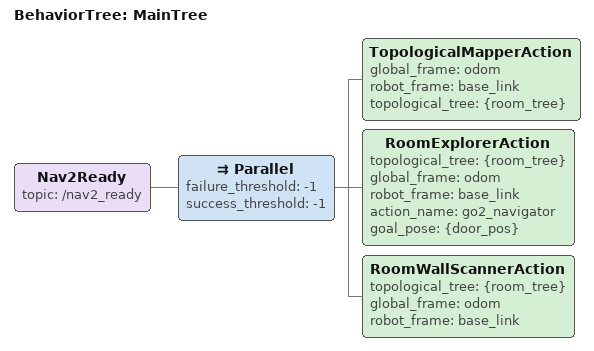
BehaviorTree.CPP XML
<?xml version="1.0" encoding="UTF-8"?>
<root BTCPP_format="3"
      main_tree_to_execute="MainTree">
  <BehaviorTree ID="MainTree">
    <Nav2Ready topic="/nav2_ready">
      <Parallel failure_threshold="-1"
                success_threshold="-1">
        <TopologicalMapperAction global_frame="odom"
                                 robot_frame="base_link"
                                 topological_tree="{room_tree}"/>
        <RoomExplorerAction topological_tree="{room_tree}"
                            global_frame="odom"
                            robot_frame="base_link"
                            action_name="go2_navigator"
                            goal_pose="{door_pos}"/>
        <RoomWallScannerAction topological_tree="{room_tree}"
                               global_frame="odom"
                               robot_frame="base_link"/>
      </Parallel>
    </Nav2Ready>
  </BehaviorTree>

</root>
